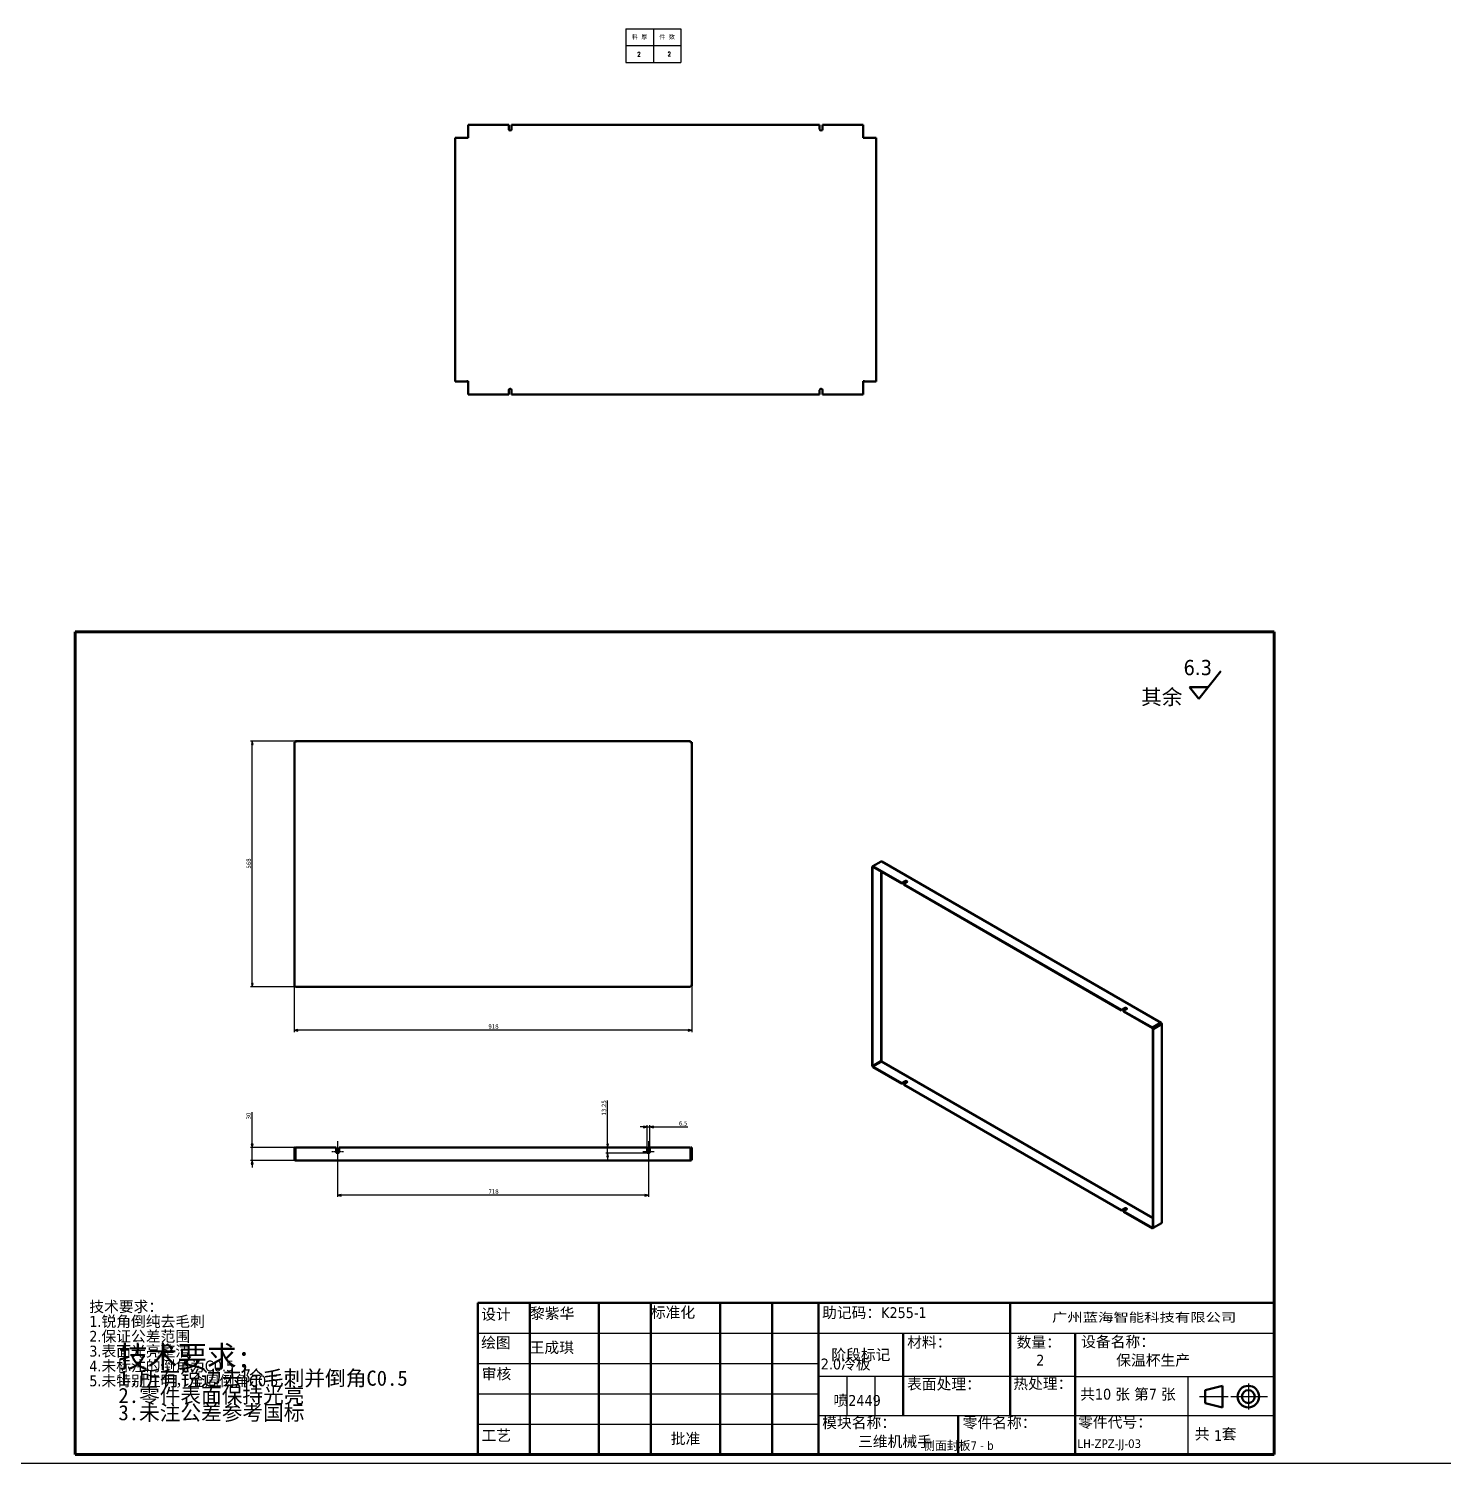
# Model space of a CAD drawing. Header units: millimetres. Extents: x 1472 to 285341, y -86221 to 5170.
# Drawn here: x 22751 to 26019, y 1332 to 4646 of the extents above; entities that cross this region are included whole.
import ezdxf
from ezdxf.enums import TextEntityAlignment as Align

# ---------------------------------------------------------------- set-up
doc = ezdxf.new("R2010")
doc.units = ezdxf.units.MM
doc.linetypes.add('CHAIN', pattern=[0.3543, 0.2362, -0.0295, 0.0591, -0.0295])
doc.layers.add('中心标记 (ISO)', color=1, linetype='Continuous', lineweight=25, true_color=0xff0000)
doc.layers.add('尺寸 (ISO)', color=5, linetype='Continuous', lineweight=25, true_color=0x0000ff)
for name, color, linetype, lineweight in [('可见 (ISO)', 7, 'Continuous', 50), ('可见窄的 (ISO)', 7, 'Continuous', 35), ('图框 (ISO)', 7, 'Continuous', 70), ('标题 (ISO)', 7, 'Continuous', 50), ('符号 (ISO)', 7, 'Continuous', 25)]:
    doc.layers.add(name, color=color, linetype=linetype, lineweight=lineweight)
doc.styles.add('DIM', font='romans.shx', dxfattribs={"width": 0.8, "bigfont": 'bigfont.shx'})
doc.styles.get("Standard").update_dxf_attribs({"font": 'arial.ttf'})
doc.styles.add('文本样式19', font='tahoma.ttf')
doc.styles.add('文本样式91', font='tahoma.ttf')
doc.styles.add('注释文本 (ISO)', font='tahoma.ttf')
doc.dimstyles.new('默认 (GB)', dxfattribs={"dimscale": 4, "dimtxt": 2.5, "dimasz": 2, "dimexe": 1, "dimexo": 0, "dimgap": 0.75, "dimtad": 1, "dimtoh": 1, "dimrnd": 1e-08, "dimdsep": 46, "dimtxsty": '注释文本 (ISO)', "dimblk": 'Filled-1', "dimcen": 0.09, "dimdle": 10, "dimclrd": 256, "dimclre": 256, "dimclrt": 256, "dimaunit": 1, "dimazin": 2, "dimtfac": 0.8, "dimtdec": 3, "dimtmove": 0, "dimatfit": 3, "dimldrblk": 'Filled-2', "dimfxl": 0, "dimtolj": 1, "dimtzin": 0, "dimlwd": -1, "dimlwe": -1, "dimarcsym": 0})

# ---------------------------------------------------------------- blocks, each defined once
blk = doc.blocks.new('图框 A3-A4')
at = {"layer": '图框 (ISO)'}
for p, q in [((287, 200), (10, 200)), ((10, 200), (10, 10)), ((287, 10), (287, 200)), ((10, 10), (287, 10))]:
    blk.add_line(p, q, dxfattribs=at)
blk = doc.blocks.new('标题栏 GB1')
at = {"layer": '标题 (ISO)'}
for p, q in [((361.15, 211.7), (366.21, 218.12)), ((361.15, 211.7), (359.01, 214.46)), ((359.01, 214.46), (363.33, 214.46)), ((194.57, 65.23), (194.57, 72.23)), ((194.57, 72.23), (378.57, 72.23)), ((206.57, 65.23), (206.57, 72.23)), ((222.57, 65.23), (222.57, 72.23)), ((234.57, 65.23), (234.57, 72.23)), ((250.57, 65.23), (250.57, 72.23)), ((262.57, 65.23), (262.57, 72.23)), ((273.31, 65.23), (273.31, 72.23)), ((317.57, 65.23), (317.57, 72.23)), ((378.57, 72.23), (378.57, 65.23)), ((194.57, 37.23), (194.57, 65.23)), ((206.57, 37.23), (206.57, 65.23)), ((222.57, 44.23), (222.57, 65.23)), ((234.57, 37.23), (234.57, 65.23)), ((250.57, 37.23), (250.57, 65.23)), ((262.57, 37.23), (262.57, 65.23)), ((273.31, 65.23), (273.31, 37.23)), ((317.57, 55.23), (317.57, 65.23)), ((378.57, 65.23), (378.57, 37.23)), ((317.57, 55.23), (317.57, 46.23)), ((366.57, 53.06), (362.57, 52.06)), ((366.57, 48.06), (366.57, 53.06)), ((362.57, 52.06), (362.57, 49.06)), ((362.57, 49.06), (366.57, 48.06)), ((222.57, 44.23), (222.57, 37.23)), ((305.57, 46.23), (305.57, 37.23)), ((378.57, 37.23), (194.57, 37.23))]:
    blk.add_line(p, q, dxfattribs=at)
at = {"layer": '标题 (ISO)', "lineweight": 25}
for p, q in [((194.57, 65.23), (273.31, 65.23)), ((273.31, 65.23), (378.57, 65.23)), ((194.57, 58.23), (273.31, 58.23)), ((332.57, 55.23), (273.31, 55.23)), ((279.81, 55.23), (279.81, 46.23)), ((286.31, 55.23), (286.31, 46.23)), ((332.57, 55.23), (378.57, 55.23)), ((358.57, 55.23), (358.57, 46.23)), ((372.58, 53.56), (372.58, 47.56)), ((194.57, 51.23), (273.31, 51.23)), ((361.32, 50.56), (367.88, 50.56)), ((368.55, 50.56), (370.07, 50.56)), ((370.07, 50.56), (376.97, 50.56)), ((194.57, 44.23), (273.31, 44.23)), ((273.31, 46.23), (378.57, 46.23)), ((358.57, 46.23), (358.57, 37.23))]:
    blk.add_line(p, q, dxfattribs=at)
at = {"layer": '标题 (ISO)', "lineweight": 50}
for p, q in [((292.81, 65.23), (292.81, 46.23)), ((332.57, 65.23), (332.57, 37.23))]:
    blk.add_line(p, q, dxfattribs=at)
at = {"layer": '标题 (ISO)'}
for radius in [2.5, 1.5]:
    blk.add_circle((372.57, 50.56), radius, dxfattribs=at)
at = {"layer": '标题 (ISO)', "style": '注释文本 (ISO)'}
blk.add_text('阶段标记', height=2.5, dxfattribs=at).set_placement((283.06, 60.23), align=Align.MIDDLE_CENTER)
for s, insert, char_height, attachment_point in [('\\fTahoma|b0|i0;\\H3.5000;6.3', (357.6, 220.71), 3.5, 1), ('\\fTahoma|b0|i0;\\H3.5000;其余', (347.8, 213.91), 3.5, 1), ('\\fTahoma|b0|i0;设计', (195.38, 70.83), 2.5, 1), ('\\f仿宋|b0|i0;\\H2.5000;黎紫华', (206.66, 71.05), 2.5, 1), ('\\fTahoma|b0|i0;标准化', (234.57, 71.28), 2.5, 1), ('助记码：K255-1', (274.11, 71.21), 2.5, 1), ('\\fTahoma|b0|i0;\\W1.30;\\H2.0000;广州\\fArial|b0|i0;\\W1.30;\\H2.0000;蓝海\\fTahoma|b0|i0;\\W1.30;\\H2.0000;智能科技有限公司', (348.5, 68.73), 2, 5), ('\\fTahoma|b0|i0;绘图', (195.35, 64.28), 2.5, 1), ('\\fTahoma|b0|i0;材料：', (293.76, 64.39), 2.5, 1), ('\\fTahoma|b0|i0;数量：', (319.04, 64.37), 2.5, 1), ('\\fTahoma|b0|i0;设备名称：', (333.96, 64.5), 2.5, 1), ('保温杯生产', (342.05, 60.22), 2.5, 1), ('\\fTahoma|b0|i0;审核', (195.48, 57.07), 2.5, 1), ('\\fTahoma|b0|i0;热处理：', (318.29, 54.82), 2.5, 1), ('\\fTahoma|b0|i0;模块名称：', (274.14, 45.81), 2.5, 1), ('\\fTahoma|b0|i0;零件名称：', (306.59, 45.8), 2.5, 1), ('\\fTahoma|b0|i0;零件代号：', (333.25, 45.9), 2.5, 1), ('\\fTahoma|b0|i0;批准', (242.57, 40.73), 2.5, 5), ('三维机械手', (282.42, 41.45), 2.5, 1), ('1', (364.63, 42.81), 2.5, 1)]:
    blk.add_mtext(s, dxfattribs=dict(at, insert=insert, char_height=char_height, attachment_point=attachment_point))
at = {"layer": '标题 (ISO)', "insert": (104.85, 72.61), "char_height": 2.5, "attachment_point": 1, "line_spacing_factor": 0.823237, "style": '注释文本 (ISO)'}
blk.add_mtext('\\fTahoma|b0|i0;技术要求：\\P1.锐角倒纯去毛刺\\P2.保证公差范围\\P3.表面光亮整洁\\P4.未标注的倒角为C0.5\\P5.未特别注明，全周倒角C0.5\\P', dxfattribs=at)
at = {"layer": '标题 (ISO)', "char_height": 2.5, "attachment_point": 1, "style": '注释文本 (ISO)'}
for s, insert, width in [('\\f仿宋|b0|i0;\\H2.5000;王成琪', (206.57, 63.16), 11.2281), ('\\fTahoma|b0|i0;表面处理：', (293.74, 54.71), 17.19), ('\\fTahoma|b0|i0;工艺', (195.45, 42.85), 6.876), ('\\fTahoma|b0|i0;  共   套', (358.32, 43.18), 17.7919)]:
    blk.add_mtext(s, dxfattribs=dict(at, insert=insert, width=width))
at = {"layer": '标题 (ISO)', "insert": (333.72, 52.37), "char_height": 2.5, "width": 27.2374, "attachment_point": 1, "line_spacing_factor": 0.987884, "style": '注释文本 (ISO)'}
blk.add_mtext('共10 张 第7 张', dxfattribs=at)
at = {"layer": '标题 (ISO)'}
for tag, p, height, style in [('材料_001', (293.5, 56.7), 2.5, '注释文本 (ISO)'), ('零件代号_001', (306.4, 37.87), 2, '文本样式91'), ('描述_001', (333.1, 38.7), 2, '文本样式91')]:
    blk.add_attdef(tag, p, '', height=height, dxfattribs=dict(at, style=style))
at = {"layer": '标题 (ISO)', "style": '文本样式91'}
blk.add_attdef('热处理', text='', height=2, dxfattribs=at).set_placement((318.2, 50.63), align=Align.TOP_LEFT)
at = {"layer": '标题 (ISO)', "style": '文本样式19'}
for tag, p in [('工程核准人', (256.57, 40.73)), ('工程批准日期', (267.94, 40.73))]:
    blk.add_attdef(tag, text='', height=1, dxfattribs=at).set_placement(p, align=Align.MIDDLE_CENTER)
blk = doc.blocks.new('Filled-1')
at = {"color": 0}
for p, q in [((0, 0), (-1, 0.25)), ((-1, 0.25), (-1, -0.25)), ((-1, 0), (0, 0)), ((-1, -0.25), (0, 0))]:
    blk.add_line(p, q, dxfattribs=at)
at = {"color": 0, "flags": 128}
blk.add_lwpolyline([(-1, -0.25), (0, 0), (-1, 0.25), (-1, -0.25)], dxfattribs=at)
at = {"color": 0}
blk.add_solid([(-1, -0.25), (0, 0), (-1, 0.25), (-1, -0.25)], dxfattribs=at)
blk = doc.blocks.new('*D213')
at = {"layer": 'Defpoints', "color": 0, "transparency": 16777216}
for p in [(23364.6, 2435.4), (24282.6, 2435.4), (23364.6, 2332.4)]:
    blk.add_point(p, dxfattribs=at)
at = {"layer": '尺寸 (ISO)', "transparency": 16777216}
for p, q in [((23364.6, 2435.4), (23364.6, 2328.4)), ((24282.6, 2435.4), (24282.6, 2328.4)), ((24274.6, 2332.4), (23372.6, 2332.4))]:
    blk.add_line(p, q, dxfattribs=at)
at = {"layer": '尺寸 (ISO)', "transparency": 16777216, "xscale": 8, "yscale": 8, "zscale": 8, "rotation": 180}
blk.add_blockref('Filled-1', (23364.6, 2332.4), dxfattribs=at)
at = {"layer": '尺寸 (ISO)', "transparency": 16777216, "xscale": 8, "yscale": 8, "zscale": 8}
blk.add_blockref('Filled-1', (24282.6, 2332.4), dxfattribs=at)
at = {"layer": '尺寸 (ISO)', "transparency": 16777216, "insert": (23812.9, 2345.9), "char_height": 10, "attachment_point": 1, "style": '注释文本 (ISO)'}
blk.add_mtext('\\A1;918', dxfattribs=at)
blk = doc.blocks.new('Filled-2')
at = {"color": 0}
for p, q in [((0, 0), (-1, 0.125)), ((-1, 0.125), (-1, -0.125)), ((-1, 0), (0, 0)), ((-1, -0.125), (0, 0))]:
    blk.add_line(p, q, dxfattribs=at)
at = {"color": 0, "flags": 128}
blk.add_lwpolyline([(-1, -0.125), (0, 0), (-1, 0.125), (-1, -0.125)], dxfattribs=at)
at = {"color": 0}
blk.add_solid([(-1, -0.125), (0, 0), (-1, 0.125), (-1, -0.125)], dxfattribs=at)
blk = doc.blocks.new('*D214')
at = {"layer": 'Defpoints', "color": 0, "transparency": 16777216}
for p in [(23267.6, 3000.4), (23367.6, 3000.4), (23367.6, 2432.4)]:
    blk.add_point(p, dxfattribs=at)
at = {"layer": '尺寸 (ISO)', "transparency": 16777216}
for p, q in [((23367.6, 3000.4), (23263.6, 3000.4)), ((23267.6, 2440.4), (23267.6, 2992.4)), ((23367.6, 2432.4), (23263.6, 2432.4))]:
    blk.add_line(p, q, dxfattribs=at)
at = {"layer": '尺寸 (ISO)', "transparency": 16777216, "xscale": 8, "yscale": 8, "zscale": 8}
for p, rotation in [((23267.6, 3000.4), 90), ((23267.6, 2432.4), 270)]:
    blk.add_blockref('Filled-1', p, dxfattribs=dict(at, rotation=rotation))
at = {"layer": '尺寸 (ISO)', "transparency": 16777216, "insert": (23254.2, 2705.8), "char_height": 10, "attachment_point": 1, "rotation": 90, "style": '注释文本 (ISO)'}
blk.add_mtext('\\A1;568', dxfattribs=at)
blk = doc.blocks.new('*D215')
at = {"layer": 'Defpoints', "color": 0, "transparency": 16777216}
for p in [(23367.2, 2061.4), (23267.2, 2031.4), (23367.6, 2031.4)]:
    blk.add_point(p, dxfattribs=at)
at = {"layer": '尺寸 (ISO)', "transparency": 16777216}
for p, q in [((23267.2, 2069.4), (23267.2, 2143.3)), ((23367.2, 2061.4), (23263.2, 2061.4)), ((23267.2, 2031.4), (23267.2, 2061.4)), ((23367.6, 2031.4), (23263.2, 2031.4)), ((23267.2, 2023.4), (23267.2, 2015.4))]:
    blk.add_line(p, q, dxfattribs=at)
at = {"layer": '尺寸 (ISO)', "transparency": 16777216, "xscale": 8, "yscale": 8, "zscale": 8}
for p, rotation in [((23267.2, 2061.4), 270), ((23267.2, 2031.4), 90)]:
    blk.add_blockref('Filled-1', p, dxfattribs=dict(at, rotation=rotation))
at = {"layer": '尺寸 (ISO)', "transparency": 16777216, "insert": (23253.8, 2126.5), "char_height": 10, "attachment_point": 1, "rotation": 90, "style": '注释文本 (ISO)'}
blk.add_mtext('\\A1;30', dxfattribs=at)
blk = doc.blocks.new('*D216')
at = {"layer": 'Defpoints', "color": 0, "transparency": 16777216}
for p in [(24179.4, 2109), (24179.4, 2061.4), (24185.9, 2061.4)]:
    blk.add_point(p, dxfattribs=at)
at = {"layer": '尺寸 (ISO)', "transparency": 16777216}
for p, q in [((24171.4, 2109), (24163.4, 2109)), ((24179.4, 2061.4), (24179.4, 2113)), ((24179.4, 2109), (24185.9, 2109)), ((24185.9, 2061.4), (24185.9, 2113)), ((24193.9, 2109), (24273.7, 2109))]:
    blk.add_line(p, q, dxfattribs=at)
at = {"layer": '尺寸 (ISO)', "transparency": 16777216, "xscale": 8, "yscale": 8, "zscale": 8}
blk.add_blockref('Filled-1', (24179.4, 2109), dxfattribs=at)
at = {"layer": '尺寸 (ISO)', "transparency": 16777216, "xscale": 8, "yscale": 8, "zscale": 8, "rotation": 180}
blk.add_blockref('Filled-1', (24185.9, 2109), dxfattribs=at)
at = {"layer": '尺寸 (ISO)', "transparency": 16777216, "insert": (24252.8, 2122.4), "char_height": 10, "attachment_point": 1, "style": '注释文本 (ISO)'}
blk.add_mtext('\\A1;6.5', dxfattribs=at)
blk = doc.blocks.new('*D217')
at = {"layer": 'Defpoints', "color": 0, "transparency": 16777216}
for p in [(24185.9, 2061.4), (24088.3, 2048.2), (24182.6, 2048.2)]:
    blk.add_point(p, dxfattribs=at)
at = {"layer": '尺寸 (ISO)', "transparency": 16777216}
for p, q in [((24088.3, 2069.4), (24088.3, 2170.4)), ((24185.9, 2061.4), (24084.3, 2061.4)), ((24088.3, 2048.2), (24088.3, 2061.4)), ((24182.6, 2048.2), (24084.3, 2048.2)), ((24088.3, 2040.2), (24088.3, 2032.2))]:
    blk.add_line(p, q, dxfattribs=at)
at = {"layer": '尺寸 (ISO)', "transparency": 16777216, "xscale": 8, "yscale": 8, "zscale": 8}
for p, rotation in [((24088.3, 2061.4), 270), ((24088.3, 2048.2), 90)]:
    blk.add_blockref('Filled-1', p, dxfattribs=dict(at, rotation=rotation))
at = {"layer": '尺寸 (ISO)', "transparency": 16777216, "insert": (24074.8, 2135.5), "char_height": 10, "attachment_point": 1, "rotation": 90, "style": '注释文本 (ISO)'}
blk.add_mtext('\\A1;13.25', dxfattribs=at)
blk = doc.blocks.new('*D218')
at = {"layer": 'Defpoints', "color": 0, "transparency": 16777216}
for p in [(23464.6, 2038.2), (24182.6, 2038.2), (23464.6, 1951.4)]:
    blk.add_point(p, dxfattribs=at)
at = {"layer": '尺寸 (ISO)', "transparency": 16777216}
for p, q in [((23464.6, 2038.2), (23464.6, 1947.4)), ((24182.6, 2038.2), (24182.6, 1947.4)), ((24174.6, 1951.4), (23472.6, 1951.4))]:
    blk.add_line(p, q, dxfattribs=at)
at = {"layer": '尺寸 (ISO)', "transparency": 16777216, "xscale": 8, "yscale": 8, "zscale": 8, "rotation": 180}
blk.add_blockref('Filled-1', (23464.6, 1951.4), dxfattribs=at)
at = {"layer": '尺寸 (ISO)', "transparency": 16777216, "xscale": 8, "yscale": 8, "zscale": 8}
blk.add_blockref('Filled-1', (24182.6, 1951.4), dxfattribs=at)
at = {"layer": '尺寸 (ISO)', "transparency": 16777216, "insert": (23813, 1964.9), "char_height": 10, "attachment_point": 1, "style": '注释文本 (ISO)'}
blk.add_mtext('\\A1;718', dxfattribs=at)
blk = doc.blocks.new('加工')
at = {"layer": '符号 (ISO)', "insert": (-36.68, 11.05), "char_height": 2.5, "width": 80.4946, "attachment_point": 1, "line_spacing_factor": 0.683636, "style": '注释文本 (ISO)'}
blk.add_mtext('{\\fFangSong|b0|i0|c134|p49;\\H2x;技术要求\\fFangSong|b0|i0|c0|p49;;\\P\\H0.7x;1.\\fFangSong|b0|i0|c134|p49;所有锐边去除毛刺并倒角\\fFangSong|b0|i0|c0|p49;C0.5\\H2.12498x; \\H0.47059x;\\P2.\\fFangSong|b0|i0|c134|p49;零件表面保持光亮\\H1.84035x; \\H0.54337x;\\P\\fFangSong|b0|i0|c0|p49;3.\\fFangSong|b0|i0|c134|p49;未注公差参考国标\\H1.80945x; }', dxfattribs=at)
blk = doc.blocks.new('*T31')
at = {"color": 0, "linetype": 'ByBlock', "lineweight": -2, "transparency": 16777216}
for p, q in [((0, 0), (127, 0)), ((0, 0), (0, -78)), ((63.5, 0), (63.5, -78)), ((127, 0), (127, -78)), ((0, -39), (127, -39)), ((0, -78), (127, -78))]:
    blk.add_line(p, q, dxfattribs=at)
at = {"color": 0, "transparency": 16777216, "char_height": 10, "width": 60.5, "attachment_point": 5}
for s, insert in [('{\\fSimSun|b0|i0|c134|p2;料 厚}', (31.75, -19.5)), ('{\\fSimSun|b0|i0|c134|p2;件 数}', (95.25, -19.5))]:
    blk.add_mtext(s, dxfattribs=dict(at, insert=insert))
blk = doc.blocks.new('拆图参数')
blk.add_blockref('*T31', (-63.5, 78))
at = {"style": 'DIM', "width": 0.8}
blk.add_attdef('6', text='', height=10, dxfattribs=at).set_placement((-37.1, 18.9), align=Align.MIDDLE_LEFT)
blk.add_attdef('1', text='', height=10, dxfattribs=at).set_placement((36.6, 19.3), align=Align.MIDDLE_CENTER)

msp = doc.modelspace()

# ---------------------------------------------------------------- linework, layer by layer
msp.add_line((2580.4943, 1332.2076), (59870.06257, 1332.2076))
at = {"layer": '中心标记 (ISO)', "linetype": 'CHAIN', "ltscale": 4.250268}
for p, q in [((23464.63397, 2076.44455), (23464.63397, 2038.19455)), ((24182.63397, 2076.44455), (24182.63397, 2038.19455))]:
    msp.add_line(p, q, dxfattribs=at)
at = {"layer": '中心标记 (ISO)', "linetype": 'CHAIN', "ltscale": 2.9446}
for p, q in [((23477.88397, 2051.44455), (23451.38397, 2051.44455)), ((24195.88397, 2051.44455), (24169.38397, 2051.44455))]:
    msp.add_line(p, q, dxfattribs=at)
at = {"layer": '可见 (ISO)'}
for p, q in [((23765.82168, 4423.85883), (23860.01102, 4423.85883)), ((23765.82168, 4396.85883), (23765.82168, 4423.85883)), ((23860.01102, 4413.85883), (23860.01102, 4423.85883)), ((23866.51102, 4423.85883), (23866.51102, 4413.85883)), ((23866.51102, 4423.85883), (24578.01102, 4423.85883)), ((24578.01102, 4413.85883), (24578.01102, 4423.85883)), ((24584.51102, 4423.85883), (24584.51102, 4413.85883)), ((24584.51102, 4423.85883), (24678.70036, 4423.85883)), ((24678.70036, 4423.85883), (24678.70036, 4396.85883)), ((23735.8681, 3831.02657), (23735.8681, 4393.90525)), ((23735.8681, 4393.90525), (23762.8681, 4393.90525)), ((23762.8681, 4393.90525), (23762.8681, 4393.46591)), ((23762.8681, 4393.46591), (23766.26102, 4393.46591)), ((23766.26102, 4396.85883), (23765.82168, 4396.85883)), ((23766.26102, 4393.46591), (23766.26102, 4396.85883)), ((24678.70036, 4396.85883), (24678.26102, 4396.85883)), ((24678.26102, 4396.85883), (24678.26102, 4393.46591)), ((24678.26102, 4393.46591), (24681.65394, 4393.46591)), ((24681.65394, 4393.46591), (24681.65394, 4393.90525)), ((24681.65394, 4393.90525), (24708.65394, 4393.90525)), ((24708.65394, 4393.90525), (24708.65394, 3831.02657)), ((23762.8681, 3831.02657), (23735.8681, 3831.02657)), ((23766.26102, 3831.46591), (23762.8681, 3831.46591)), ((23762.8681, 3831.46591), (23762.8681, 3831.02657)), ((23765.82168, 3801.07299), (23765.82168, 3828.07299)), ((23765.82168, 3828.07299), (23766.26102, 3828.07299)), ((23766.26102, 3828.07299), (23766.26102, 3831.46591)), ((23860.01102, 3801.07299), (23860.01102, 3811.07299)), ((23866.51102, 3811.07299), (23866.51102, 3801.07299)), ((24578.01102, 3801.07299), (24578.01102, 3811.07299)), ((24584.51102, 3811.07299), (24584.51102, 3801.07299)), ((24678.26102, 3831.46591), (24678.26102, 3828.07299)), ((24681.65394, 3831.46591), (24678.26102, 3831.46591)), ((24678.26102, 3828.07299), (24678.70036, 3828.07299)), ((24678.70036, 3828.07299), (24678.70036, 3801.07299)), ((24681.65394, 3831.02657), (24681.65394, 3831.46591)), ((24708.65394, 3831.02657), (24681.65394, 3831.02657)), ((23860.01102, 3801.07299), (23765.82168, 3801.07299)), ((24578.01102, 3801.07299), (23866.51102, 3801.07299)), ((24678.70036, 3801.07299), (24584.51102, 3801.07299)), ((23366.13397, 2997.85446), (23364.63397, 2997.85446)), ((23364.63397, 2997.85446), (23364.63397, 2997.41512)), ((23367.63397, 2997.41512), (23364.63397, 2997.41512)), ((23364.63397, 2435.41512), (23364.63397, 2997.41512)), ((23366.13397, 2997.41512), (23366.13397, 2997.85446)), ((23367.63397, 3000.41512), (23367.19463, 3000.41512)), ((23367.19463, 2998.91512), (23367.19463, 3000.41512)), ((23367.63397, 2998.91512), (23367.19463, 2998.91512)), ((23367.63397, 3000.41512), (23367.63397, 2997.41512)), ((23367.63397, 3000.41512), (24279.63397, 3000.41512)), ((24279.63397, 2997.41512), (24279.63397, 3000.41512)), ((24280.07331, 3000.41512), (24279.63397, 3000.41512)), ((24279.63397, 2998.91512), (24280.07331, 2998.91512)), ((24282.63397, 2997.41512), (24279.63397, 2997.41512)), ((24280.07331, 2998.91512), (24280.07331, 3000.41512)), ((24281.13397, 2997.41512), (24281.13397, 2997.85446)), ((24281.13397, 2997.85446), (24282.63397, 2997.85446)), ((24282.63397, 2997.41512), (24282.63397, 2997.85446)), ((24282.63397, 2997.41512), (24282.63397, 2435.41512)), ((24701.01647, 2711.1155), (24720.10835, 2722.13821)), ((24720.10835, 2722.13821), (24720.41901, 2721.95885)), ((24721.91901, 2722.10743), (25366.8004, 2349.78499)), ((24701.01647, 2711.1155), (24699.20581, 2710.07012)), ((24699.20581, 2710.07012), (24699.20581, 2250.4816)), ((24700.26647, 2709.45774), (24699.20581, 2710.07012)), ((24701.01647, 2709.89076), (24700.26647, 2709.45774)), ((24700.26647, 2709.45774), (24700.26647, 2249.86923)), ((24767.61839, 2672.66286), (24701.01647, 2711.1155)), ((24701.01647, 2709.89076), (24701.01647, 2711.1155)), ((24767.61839, 2671.43812), (24701.01647, 2709.89076)), ((24767.61839, 2672.66286), (24774.68946, 2676.74535)), ((24774.68946, 2675.5206), (24767.61839, 2671.43812)), ((24767.61839, 2671.43812), (24767.61839, 2672.66286)), ((24779.28565, 2674.09173), (24772.21459, 2670.00925)), ((24772.21459, 2670.00925), (24772.21459, 2668.78451)), ((25275.32106, 2379.54059), (24772.21459, 2670.00925)), ((25275.32106, 2378.31585), (24772.21459, 2668.78451)), ((23364.63397, 2435.41512), (23367.63397, 2435.41512)), ((23364.63397, 2435.41512), (23364.63397, 2434.97578)), ((23366.13397, 2434.97578), (23364.63397, 2434.97578)), ((23366.13397, 2435.41512), (23366.13397, 2434.97578)), ((23367.63397, 2433.91512), (23367.19463, 2433.91512)), ((23367.19463, 2433.91512), (23367.19463, 2432.41512)), ((23367.19463, 2432.41512), (23367.63397, 2432.41512)), ((23367.63397, 2435.41512), (23367.63397, 2432.41512)), ((24279.63397, 2432.41512), (23367.63397, 2432.41512)), ((24279.63397, 2432.41512), (24279.63397, 2435.41512)), ((24279.63397, 2435.41512), (24282.63397, 2435.41512)), ((24279.63397, 2433.91512), (24280.07331, 2433.91512)), ((24279.63397, 2432.41512), (24280.07331, 2432.41512)), ((24280.07331, 2433.91512), (24280.07331, 2432.41512)), ((24281.13397, 2435.41512), (24281.13397, 2434.97578)), ((24281.13397, 2434.97578), (24282.63397, 2434.97578)), ((24282.63397, 2434.97578), (24282.63397, 2435.41512)), ((25275.32106, 2379.54059), (25282.39213, 2383.62307)), ((25282.39213, 2382.39833), (25275.32106, 2378.31585)), ((25275.32106, 2378.31585), (25275.32106, 2379.54059)), ((25286.98832, 2380.96946), (25279.91725, 2376.88698)), ((25279.91725, 2376.88698), (25279.91725, 2375.66223)), ((25346.51917, 2338.43434), (25279.91725, 2376.88698)), ((25346.51917, 2337.2096), (25279.91725, 2375.66223)), ((25365.61106, 2349.45704), (25346.51917, 2338.43434)), ((25365.61106, 2348.2323), (25346.51917, 2337.2096)), ((25346.51917, 2337.2096), (25346.51917, 2338.43434)), ((25366.36106, 2346.93326), (25347.26917, 2335.91056)), ((25347.26917, 1876.32204), (25347.26917, 2335.91056)), ((25347.26917, 2335.91056), (25348.32983, 2335.29819)), ((25348.32983, 2335.29819), (25367.42172, 2346.32089)), ((25348.32983, 1875.70967), (25348.32983, 2335.29819)), ((25365.3004, 2349.6364), (25365.61106, 2349.45704)), ((25365.61106, 2348.2323), (25365.61106, 2349.45704)), ((25366.36106, 2347.79929), (25367.42172, 2348.41166)), ((25366.36106, 2346.93326), (25367.42172, 2346.32089)), ((25367.42172, 2346.32089), (25367.42172, 2345.96217)), ((25368.3004, 2347.18691), (25368.3004, 1888.31584)), ((24719.35835, 2260.89193), (24700.26647, 2249.86923)), ((24720.10835, 2259.59289), (24701.01647, 2248.57019)), ((24719.35835, 2261.25065), (24719.35835, 2260.89193)), ((24720.41901, 2259.41353), (24720.10835, 2259.59289)), ((24700.26647, 2249.86923), (24699.20581, 2250.4816)), ((24701.01647, 2248.57019), (24767.61839, 2210.11755)), ((24701.01647, 2248.57019), (24701.01647, 2247.34544)), ((24701.01647, 2247.34544), (24767.61839, 2208.89281)), ((24767.61839, 2210.11755), (24774.68946, 2214.20003)), ((24774.68946, 2212.97529), (24767.61839, 2208.89281)), ((24767.61839, 2208.89281), (24767.61839, 2210.11755)), ((24779.28565, 2211.54642), (24772.21459, 2207.46394)), ((24772.21459, 2207.46394), (24772.21459, 2206.23919)), ((24772.21459, 2207.46394), (25275.32106, 1916.99528)), ((24772.21459, 2206.23919), (25275.32106, 1915.77053)), ((23364.63397, 2061.44455), (23364.63397, 2034.44455)), ((23366.13397, 2061.44455), (23364.63397, 2061.44455)), ((23366.13397, 2034.44455), (23366.13397, 2061.44455)), ((23367.19463, 2061.44455), (23461.38397, 2061.44455)), ((23367.19463, 2034.44455), (23367.19463, 2061.44455)), ((23461.38397, 2051.44455), (23461.38397, 2061.44455)), ((23467.88397, 2061.44455), (23467.88397, 2051.44455)), ((23467.88397, 2061.44455), (24179.38397, 2061.44455)), ((24179.38397, 2051.44455), (24179.38397, 2061.44455)), ((24185.88397, 2061.44455), (24185.88397, 2051.44455)), ((24185.88397, 2061.44455), (24280.07331, 2061.44455)), ((24280.07331, 2061.44455), (24280.07331, 2034.44455)), ((24281.13397, 2034.44455), (24281.13397, 2061.44455)), ((24281.13397, 2061.44455), (24282.63397, 2061.44455)), ((24282.63397, 2034.44455), (24282.63397, 2061.44455)), ((23366.13397, 2034.44455), (23364.63397, 2034.44455)), ((23367.63397, 2034.44455), (23367.19463, 2034.44455)), ((23367.63397, 2034.44455), (23367.63397, 2031.44455)), ((24279.63397, 2031.44455), (23367.63397, 2031.44455)), ((24279.63397, 2031.44455), (24279.63397, 2034.44455)), ((24280.07331, 2034.44455), (24279.63397, 2034.44455)), ((24281.13397, 2034.44455), (24282.63397, 2034.44455)), ((25275.32106, 1916.99528), (25282.39213, 1921.07776)), ((25282.39213, 1919.85302), (25275.32106, 1915.77053)), ((25275.32106, 1915.77053), (25275.32106, 1916.99528)), ((25286.98832, 1918.42415), (25279.91725, 1914.34166)), ((25279.91725, 1914.34166), (25279.91725, 1913.11692)), ((25279.91725, 1914.34166), (25346.51917, 1875.88903)), ((25279.91725, 1913.11692), (25346.51917, 1874.66428)), ((25347.26917, 1876.32204), (25346.51917, 1875.88903)), ((25346.51917, 1875.88903), (25346.51917, 1874.66428)), ((25346.51917, 1874.66428), (25348.32983, 1875.70967)), ((25347.26917, 1876.32204), (25348.32983, 1875.70967)), ((25367.42172, 1886.73237), (25348.32983, 1875.70967)), ((25367.42172, 1887.09109), (25367.42172, 1886.73237))]:
    msp.add_line(p, q, dxfattribs=at)
for centre, radius, start, end in [((23863.26102, 4413.85883), 3.25, 180, 0), ((24581.26102, 4413.85883), 3.25, 180, 0), ((23863.26102, 3811.07299), 3.25, 0, 180), ((24581.26102, 3811.07299), 3.25, 0, 180), ((23367.63397, 2034.44455), 3, 180, 270), ((23367.63397, 2034.44455), 1.5, 180, 270), ((23464.63397, 2051.44455), 3.25, 180, 0), ((24182.63397, 2051.44455), 3.25, 180, 0), ((24279.63397, 2034.44455), 3, 270, 0), ((24279.63397, 2034.44455), 1.5, 270, 0)]:
    msp.add_arc(centre, radius, start, end, dxfattribs=at)
for centre, major_axis, start_param, end_param in [((24720.41901, 2719.50936), (1.5, 2.59808), 0, 0.7853981634), ((24776.98756, 2675.41854), (3.25, 0), 5.4977871438, 8.6393797974), ((24776.98756, 2674.1938), (3.25, 0), 0.3324469517, 2.3561944902), ((25284.69022, 2382.29627), (3.25, 0), 5.4977871438, 8.6393797974), ((25284.69022, 2381.07152), (3.25, 0), 0.3324469517, 2.3561944902), ((25365.3004, 2347.18691), (1.5, 2.59808), 5.4977871438, 7.0685834706), ((25365.3004, 2347.18691), (0.75, 1.29904), 5.4977871438, 6.7713321093), ((25365.3004, 2347.18691), (1.5, 0), 5.7950385051, 7.0685834706), ((25365.3004, 2347.18691), (3, 0), 5.4977871438, 7.0685834706), ((24720.41901, 2260.63828), (-1.5, 0), 3.926990817, 5.4977871438), ((24720.41901, 2260.63828), (-0.75, -1.29904), 0.7853981634, 2.3561944902), ((24776.98756, 2212.87323), (3.25, 0), 5.4977871438, 8.6393797974), ((24776.98756, 2211.64848), (3.25, 0), 0.3324469517, 2.3561944902), ((25284.69022, 1919.75095), (3.25, 0), 5.4977871438, 8.6393797974), ((25284.69022, 1918.52621), (3.25, 0), 0.3324469517, 2.3561944902), ((25365.3004, 1888.31584), (3, 0), 5.4977871438, 6.2831853072)]:
    msp.add_ellipse(centre, major_axis=major_axis, ratio=0.5773502692, start_param=start_param, end_param=end_param, dxfattribs=at)
at = {"layer": '可见窄的 (ISO)'}
for p, q in [((25365.3004, 2349.6364), (24720.41901, 2721.95885)), ((24719.35835, 2261.25065), (24719.35835, 2699.30107)), ((24721.47967, 2698.07632), (24721.47967, 2261.25065)), ((24774.68946, 2676.74535), (24774.68946, 2675.5206)), ((25282.39213, 2383.62307), (25282.39213, 2382.39833)), ((25366.36106, 2347.79929), (25365.61106, 2348.2323)), ((25366.36106, 2346.93326), (25366.36106, 2347.79929)), ((25367.42172, 1887.09109), (25367.42172, 2345.96217)), ((25347.26917, 1897.50142), (24720.41901, 2259.41353)), ((24721.47967, 2261.25065), (25347.26917, 1899.95091)), ((24774.68946, 2214.20003), (24774.68946, 2212.97529)), ((25282.39213, 1921.07776), (25282.39213, 1919.85302))]:
    msp.add_line(p, q, dxfattribs=at)

# ---------------------------------------------------------------- block references
msp.add_blockref('拆图参数', (24193.97579, 4567.75405)).add_auto_attribs({'1': '2', '6': '2'})
at = {"xscale": 10, "yscale": 10, "zscale": 10}
for name, p in [('图框 A3-A4', (22758.26368, 1252.85747)), ('加工', (23325.17742, 1492.85976))]:
    msp.add_blockref(name, p, dxfattribs=at)
ref = msp.add_blockref('标题栏 GB1', (21842.55228, 980.60544), dxfattribs=dict(xscale=10, yscale=10, zscale=10))
ref.add_attrib('零件代号_001', '侧面封板7 - b', (24817.36982, 1363.1286), dxfattribs={"layer": '标题 (ISO)', "height": 20, "style": '文本样式91'})
ref.add_attrib('描述_001', 'LH-ZPZ-JJ-03', (25173.5526, 1367.58859), dxfattribs={"layer": '标题 (ISO)', "height": 20.0000003, "style": '文本样式91'})
ref.add_attrib('材料_001', '2.0冷板', (24580.63223, 1549.10403), dxfattribs={"layer": '标题 (ISO)', "height": 25, "style": '注释文本 (ISO)'})

# ---------------------------------------------------------------- texts
at = {"layer": '符号 (ISO)', "insert": (25078.26368, 1582.85747), "char_height": 25, "attachment_point": 1, "style": '注释文本 (ISO)'}
msp.add_mtext('{2}', dxfattribs=at)
at = {"layer": '符号 (ISO)', "insert": (24610.06411, 1489.8622), "char_height": 25, "width": 130, "attachment_point": 1, "style": '注释文本 (ISO)'}
msp.add_mtext('{喷2449}', dxfattribs=at)

# ---------------------------------------------------------------- dimensions: what is measured, and where the dimension line sits
at = {"layer": '尺寸 (ISO)'}
for base, p1, p2, angle, override, picture, middle in [((23267.63397, 3000.41512), (23367.63397, 2432.41512), (23367.63397, 3000.41512), 90, {"dimtoh": 0, "dimdec": 2, "dimtp": 0, "dimtm": 0, "dimtdec": 2, "dimtofl": 0, "dimatfit": 1}, '*D214', (23267.63397, 2716.41512)), ((23364.63397, 2332.41512), (24282.63397, 2435.41512), (23364.63397, 2435.41512), 180, {"dimtoh": 0, "dimdec": 2, "dimtp": 0, "dimtm": 0, "dimtdec": 2, "dimtofl": 0, "dimatfit": 1}, '*D213', (23823.73397, 2332.41512)), ((24088.26177, 2048.19455), (24185.88397, 2061.44455), (24182.63397, 2048.19455), 270, {"dimtoh": 0, "dimdec": 2, "dimtp": 0, "dimtm": 0, "dimtdec": 2, "dimtofl": 1, "dimatfit": 1}, '*D217', (24088.26177, 2151.44455)), ((23267.19463, 2031.44455), (23367.19463, 2061.44455), (23367.63397, 2031.44455), 270, {"dimtoh": 0, "dimdec": 2, "dimtp": 0, "dimtm": 0, "dimtdec": 2, "dimtofl": 1, "dimatfit": 1}, '*D215', (23267.19463, 2133.39242)), ((24179.38397, 2108.99361), (24185.88397, 2061.44455), (24179.38397, 2061.44455), 180, {"dimtoh": 0, "dimdec": 2, "dimtp": 0, "dimtm": 0, "dimtdec": 2, "dimtofl": 1, "dimatfit": 1}, '*D216', (24261.73607, 2108.99361)), ((23464.63397, 1951.44455), (24182.63397, 2038.19455), (23464.63397, 2038.19455), 180, {"dimtoh": 0, "dimdec": 2, "dimtp": 0, "dimtm": 0, "dimtdec": 2, "dimtofl": 0, "dimatfit": 1}, '*D218', (23823.63397, 1951.44455))]:
    dim = msp.add_linear_dim(base=base, p1=p1, p2=p2, angle=angle, dimstyle='默认 (GB)', override=override, dxfattribs=at)
    dim.commit()
    dim.dimension.update_dxf_attribs({"geometry": picture, "text_midpoint": middle, "dimtype": 160})

doc.saveas('drawing.dxf')
